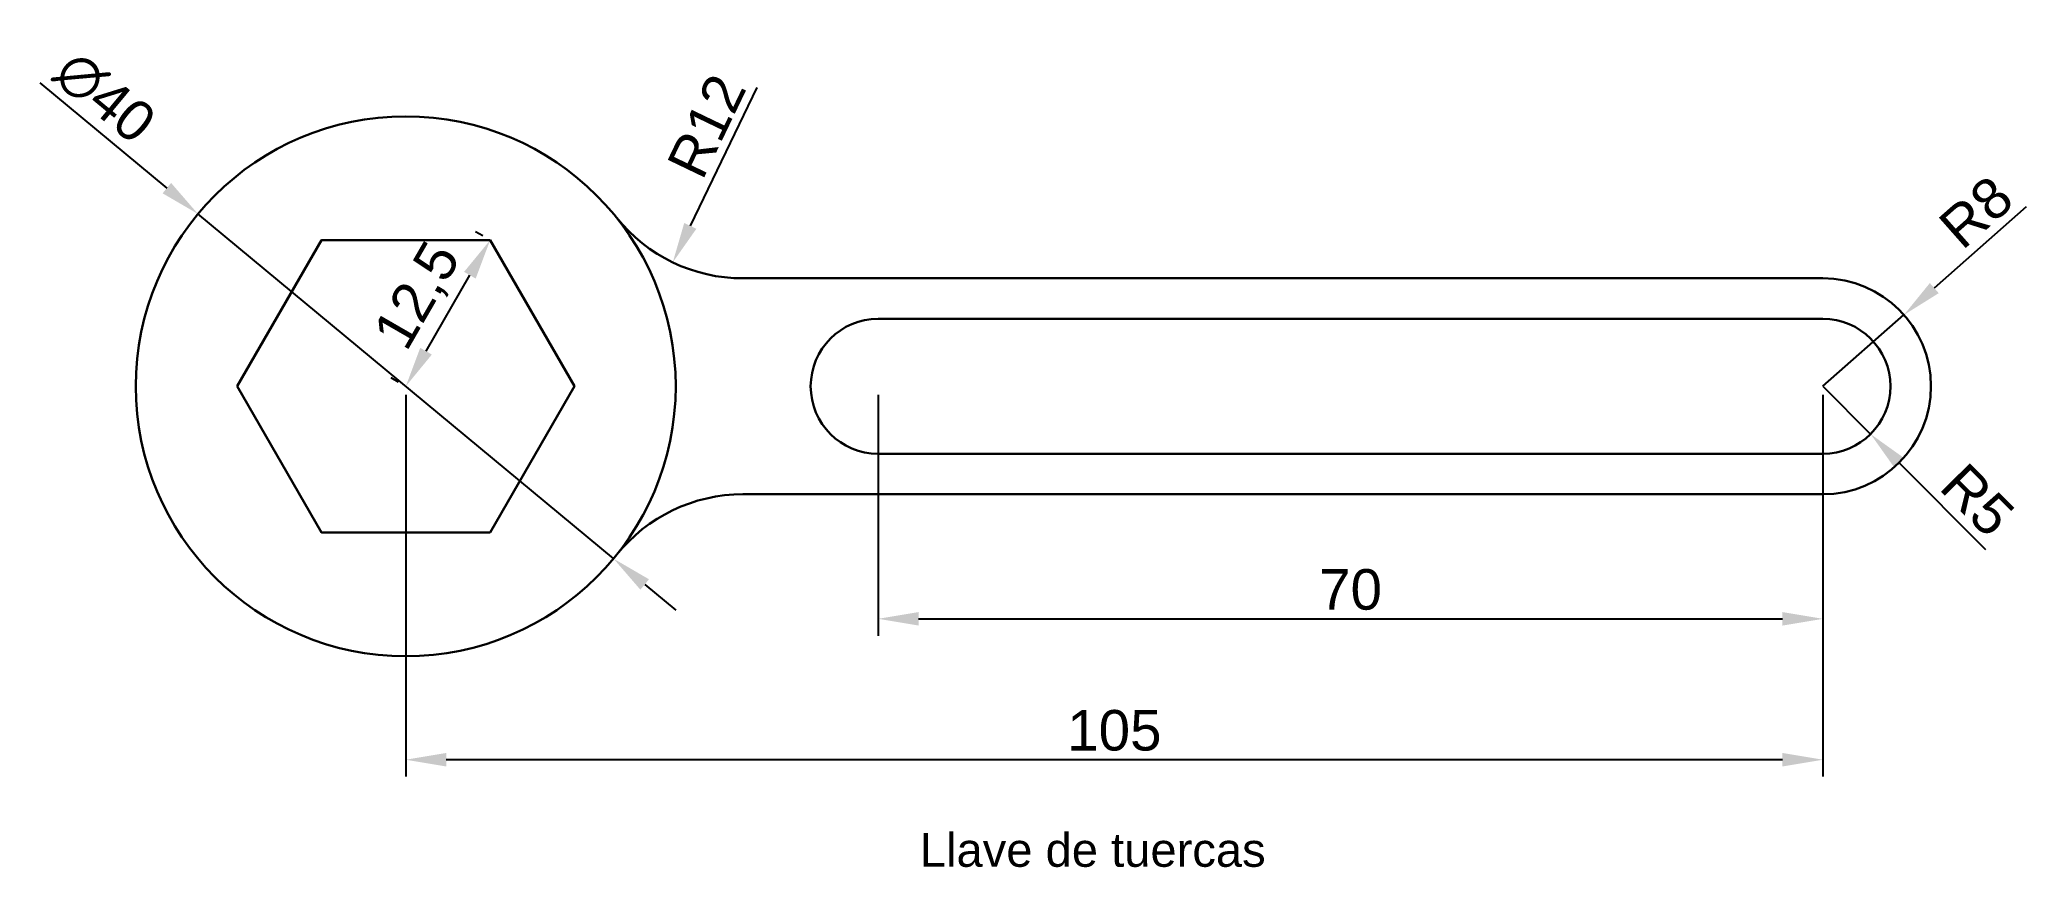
# Model space of a CAD drawing. Header units: millimetres. Extents: x 644 to 791, y -36 to 26.
import ezdxf

# ---------------------------------------------------------------- set-up
doc = ezdxf.new("R2010")
doc.units = ezdxf.units.MM
doc.header["$LTSCALE"] = 0.5
doc.layers.add('0-Dimension', color=92, linetype='Continuous')
doc.layers.add('0-Object', color=124, linetype='Continuous', lineweight=30)
doc.styles.get("Standard").update_dxf_attribs({"font": 'arial.ttf'})
doc.dimstyles.new('ISO-25', dxfattribs={"dimtxt": 3, "dimasz": 3, "dimexe": 1.25, "dimexo": 0.625, "dimtad": 1, "dimtxsty": 'Standard', "dimcen": 2.5, "dimadec": 0, "dimazin": 0, "dimtfac": 1, "dimtmove": 0, "dimatfit": 3, "dimfxl": 1, "dimarcsym": 0})

# ---------------------------------------------------------------- blocks, each defined once
blk = doc.blocks.new('*D28')
at = {"layer": '0-Dimension', "color": 0, "lineweight": -2, "transparency": 16777216}
for p, q in [((705.68, -0.63), (705.68, -18.48)), ((775.68, -0.63), (775.68, -18.48)), ((708.68, -17.23), (772.68, -17.23))]:
    blk.add_line(p, q, dxfattribs=at)
at = {"layer": '0-Dimension', "color": 0, "transparency": 16777216}
for points in [[(708.68, -16.73), (708.68, -17.73), (705.68, -17.23)], [(772.68, -16.73), (772.68, -17.73), (775.68, -17.23)]]:
    blk.add_solid(points, dxfattribs=at)
at = {"layer": 'Defpoints', "color": 0, "transparency": 16777216}
for p in [(705.68, 0), (775.68, 0), (775.68, -17.23)]:
    blk.add_point(p, dxfattribs=at)
at = {"layer": '0-Dimension', "color": 0, "transparency": 16777216, "insert": (740.68, -15.07), "char_height": 3, "attachment_point": 5}
blk.add_mtext('70', dxfattribs=at)
blk = doc.blocks.new('*D29')
at = {"layer": '0-Dimension', "color": 0, "lineweight": -2, "transparency": 16777216}
for p, q in [((670.68, -0.63), (670.68, -28.92)), ((775.68, -0.63), (775.68, -28.92)), ((772.68, -27.67), (673.68, -27.67))]:
    blk.add_line(p, q, dxfattribs=at)
at = {"layer": '0-Dimension', "color": 0, "transparency": 16777216}
for points in [[(673.68, -27.17), (673.68, -28.17), (670.68, -27.67)], [(772.68, -27.17), (772.68, -28.17), (775.68, -27.67)]]:
    blk.add_solid(points, dxfattribs=at)
at = {"layer": 'Defpoints', "color": 0, "transparency": 16777216}
for p in [(670.68, 0), (775.68, 0), (670.68, -27.67)]:
    blk.add_point(p, dxfattribs=at)
at = {"layer": '0-Dimension', "color": 0, "transparency": 16777216, "insert": (723.18, -25.51), "char_height": 3, "attachment_point": 5}
blk.add_mtext('105', dxfattribs=at)
blk = doc.blocks.new('*D30')
at = {"layer": '0-Dimension', "color": 0, "lineweight": -2, "transparency": 16777216}
blk.add_line((696.69, 22.15), (691.76, 11.89), dxfattribs=at)
at = {"layer": '0-Dimension', "color": 0, "transparency": 16777216}
blk.add_solid([(691.31, 12.1), (692.21, 11.67), (690.46, 9.18)], dxfattribs=at)
at = {"layer": 'Defpoints', "color": 0, "transparency": 16777216}
for p in [(695.66, 20), (690.46, 9.18)]:
    blk.add_point(p, dxfattribs=at)
at = {"layer": '0-Dimension', "color": 0, "transparency": 16777216, "insert": (692.96, 19.29), "char_height": 3, "attachment_point": 5, "rotation": 64.3411}
blk.add_mtext('R12', dxfattribs=at)
blk = doc.blocks.new('*D31')
at = {"layer": '0-Dimension', "color": 0, "lineweight": -2, "transparency": 16777216}
for p, q in [((775.68, 0), (779.21, -3.54)), ((787.76, -12.12), (781.33, -5.66))]:
    blk.add_line(p, q, dxfattribs=at)
at = {"layer": '0-Dimension', "color": 0, "transparency": 16777216}
blk.add_solid([(781.68, -5.31), (780.97, -6.02), (779.21, -3.54)], dxfattribs=at)
at = {"layer": 'Defpoints', "color": 0, "transparency": 16777216}
for p in [(775.68, 0), (779.21, -3.54)]:
    blk.add_point(p, dxfattribs=at)
at = {"layer": '0-Dimension', "color": 0, "transparency": 16777216, "insert": (787.13, -8.43), "char_height": 3, "attachment_point": 5, "rotation": 314.9207}
blk.add_mtext('R5', dxfattribs=at)
blk = doc.blocks.new('*D32')
at = {"layer": '0-Dimension', "color": 0, "lineweight": -2, "transparency": 16777216}
for p, q in [((790.74, 13.3), (783.93, 7.28)), ((775.68, 0), (781.68, 5.29))]:
    blk.add_line(p, q, dxfattribs=at)
at = {"layer": '0-Dimension', "color": 0, "transparency": 16777216}
blk.add_solid([(783.6, 7.65), (784.26, 6.9), (781.68, 5.29)], dxfattribs=at)
at = {"layer": 'Defpoints', "color": 0, "transparency": 16777216}
for p in [(781.68, 5.29), (775.68, 0)]:
    blk.add_point(p, dxfattribs=at)
at = {"layer": '0-Dimension', "color": 0, "transparency": 16777216, "insert": (787.03, 12.9), "char_height": 3, "attachment_point": 5, "rotation": 41.427}
blk.add_mtext('R8', dxfattribs=at)
blk = doc.blocks.new('*D33')
at = {"layer": '0-Dimension', "color": 0, "lineweight": -2, "transparency": 16777216}
for p, q in [((643.56, 22.49), (652.97, 14.68)), ((686.07, -12.77), (655.28, 12.77)), ((688.38, -14.68), (690.69, -16.6))]:
    blk.add_line(p, q, dxfattribs=at)
at = {"layer": '0-Dimension', "color": 0, "transparency": 16777216}
for points in [[(653.29, 15.07), (652.66, 14.3), (655.28, 12.77)], [(688.7, -14.3), (688.06, -15.07), (686.07, -12.77)]]:
    blk.add_solid(points, dxfattribs=at)
at = {"layer": 'Defpoints', "color": 0, "transparency": 16777216}
for p in [(655.28, 12.77), (686.07, -12.77)]:
    blk.add_point(p, dxfattribs=at)
at = {"layer": '0-Dimension', "color": 0, "transparency": 16777216, "insert": (648.38, 21.41), "char_height": 3, "attachment_point": 5, "rotation": 320.3295}
blk.add_mtext('∅40', dxfattribs=at)
blk = doc.blocks.new('*D34')
at = {"layer": '0-Dimension', "color": 0, "lineweight": -2, "transparency": 16777216}
for p, q in [((676.39, 11.14), (675.85, 11.45)), ((672.18, 2.6), (675.43, 8.23)), ((670.14, 0.31), (669.6, 0.63))]:
    blk.add_line(p, q, dxfattribs=at)
at = {"layer": '0-Dimension', "color": 0, "transparency": 16777216}
for points in [[(675, 8.48), (675.86, 7.98), (676.93, 10.83)], [(671.75, 2.85), (672.61, 2.35), (670.68, 0)]]:
    blk.add_solid(points, dxfattribs=at)
at = {"layer": 'Defpoints', "color": 0, "transparency": 16777216}
for p in [(676.93, 10.83), (676.93, 10.83), (670.68, 0)]:
    blk.add_point(p, dxfattribs=at)
at = {"layer": '0-Dimension', "color": 0, "transparency": 16777216, "insert": (671.7, 6.63), "char_height": 3, "attachment_point": 5, "rotation": 60}
blk.add_mtext('12,5', dxfattribs=at)

msp = doc.modelspace()

# ---------------------------------------------------------------- linework, layer by layer
at = {"layer": '0-Object'}
for p, q in [((705.678, 5, 420.648), (775.678, 5, 420.648)), ((775.678, -5, 420.648), (705.678, -5, 420.648))]:
    msp.add_line(p, q, dxfattribs=at)
at = {"layer": '0-Object', "elevation": 420.648}
msp.add_lwpolyline([(658.178, 0), (664.428, -10.825), (676.928, -10.825), (683.178, 0), (676.928, 10.825), (664.428, 10.825)], close=True, dxfattribs=at)
for points in [[(775.678, 8), (695.658, 8)], [(695.658, -8), (775.678, -8)]]:
    msp.add_lwpolyline(points, dxfattribs=at)
at = {"layer": '0-Object'}
msp.add_circle((670.678, 0, 420.648), 20, dxfattribs=at)
for centre, radius, start, end in [((695.658, 20, 420.648), 12, 218.68219, 270), ((775.678, 0, 420.648), 8, 270, 90), ((705.678, 0, 420.648), 5, 90, 270), ((775.678, 0, 420.648), 5, 270, 90), ((695.658, -20, 420.648), 12, 90, 141.31781)]:
    msp.add_arc(centre, radius, start, end, dxfattribs=at)

# ---------------------------------------------------------------- texts
at = {"layer": '0-Dimension', "insert": (704.183, -33.103, 420.648), "char_height": 2.5, "attachment_point": 1}
msp.add_mtext_dynamic_manual_height_columns('\\pxqc;Llave de tuercas', width=34.79072, gutter_width=12.5, heights=[3.818], dxfattribs=at)

# ---------------------------------------------------------------- dimensions: what is measured, and where the dimension line sits
at = {"layer": '0-Dimension'}
dim = msp.add_diameter_dim_2p(p1=(686.073, -12.767, 420.648), p2=(655.284, 12.767, 420.648), dimstyle='ISO-25', dxfattribs=at)
dim.commit()
dim.dimension.update_dxf_attribs({"geometry": '*D33', "text_midpoint": (646.945, 19.683, 420.648), "dimtype": 163})
dim = msp.add_radius_dim(center=(695.658, 20, 420.648), mpoint=(690.462, 9.183, 420.648), dimstyle='ISO-25', dxfattribs=at)
dim.commit()
dim.dimension.update_dxf_attribs({"geometry": '*D30', "text_midpoint": (694.876, 18.372, 420.648), "dimtype": 164})
for mpoint, picture, middle in [((781.677, 5.293, 420.648), '*D32', (787.033, 12.896, 420.648)), ((779.209, -3.54, 420.648), '*D31', (787.126, -8.434, 420.648))]:
    dim = msp.add_radius_dim(center=(775.678, 0, 420.648), mpoint=mpoint, dimstyle='ISO-25', dxfattribs=at)
    dim.commit()
    dim.dimension.update_dxf_attribs({"geometry": picture, "text_midpoint": middle})
for p1, p2, distance, picture, middle in [((670.678, 0, 420.648), (676.928, 10.825, 420.648), 0, '*D34', (671.701, 6.627, 420.648)), ((775.678, 0, 420.648), (670.678, 0, 420.648), 27.669, '*D29', (723.178, -25.512, 420.648))]:
    dim = msp.add_aligned_dim(p1=p1, p2=p2, distance=distance, dimstyle='ISO-25', dxfattribs=at)
    dim.commit()
    dim.dimension.update_dxf_attribs({"geometry": picture, "text_midpoint": middle})
dim = msp.add_linear_dim(base=(775.678, -17.227, 420.648), p1=(705.678, 0, 420.648), p2=(775.678, 0, 420.648), dimstyle='ISO-25', dxfattribs=at)
dim.commit()
dim.dimension.update_dxf_attribs({"geometry": '*D28', "text_midpoint": (740.678, -15.07, 420.648)})

doc.saveas('drawing.dxf')
